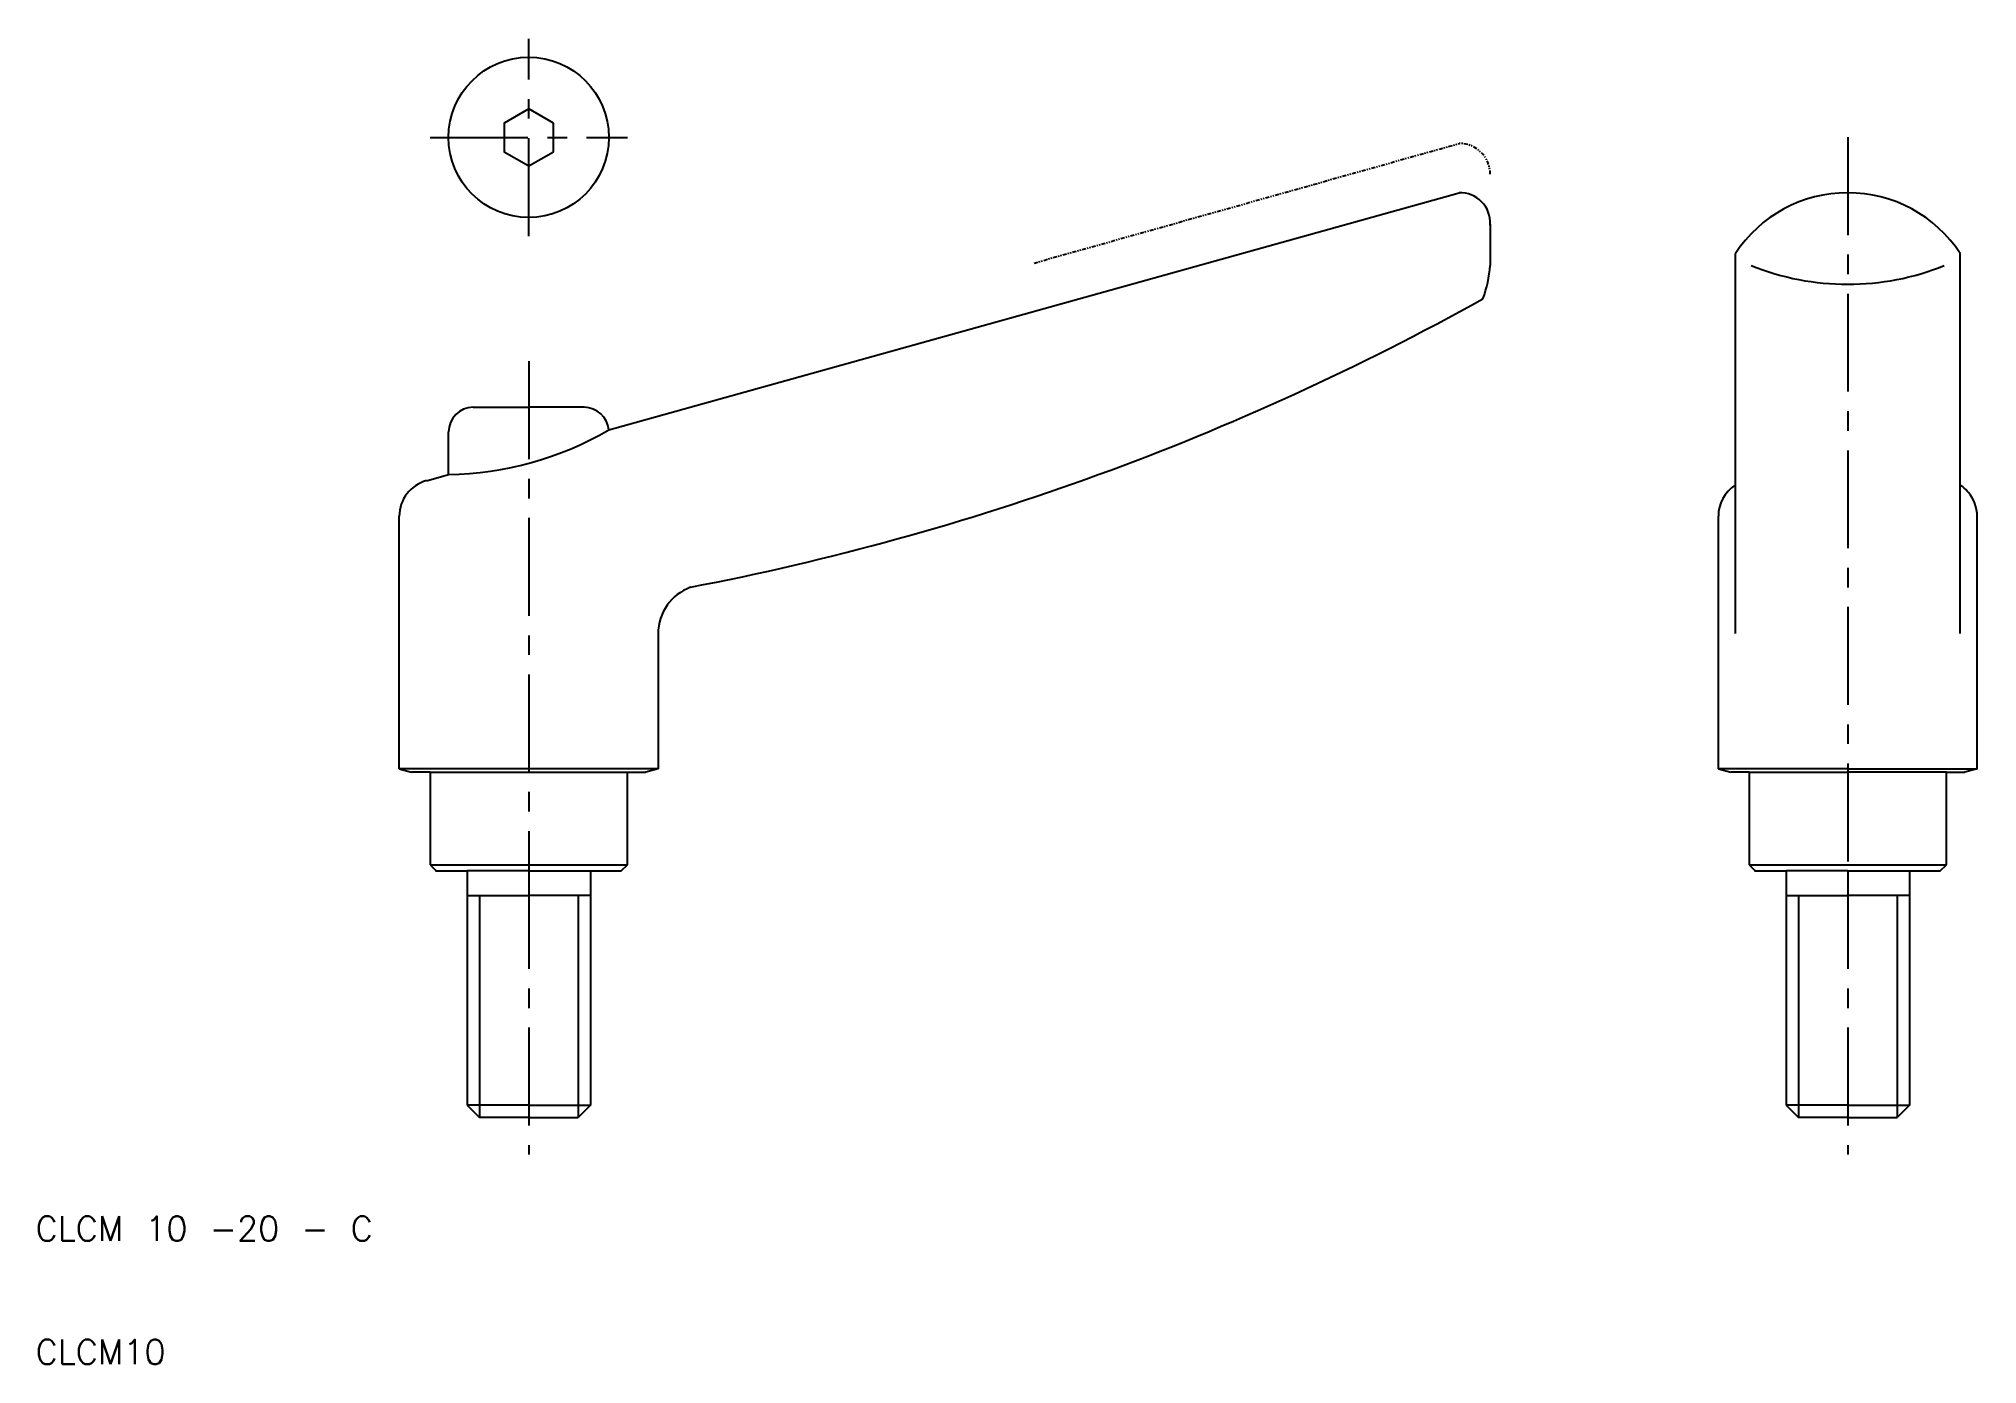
# Model space of a CAD drawing. Extents: x 10 to 168, y 10 to 117.
import ezdxf

# ---------------------------------------------------------------- set-up
doc = ezdxf.new("R2010")
doc.units = 0
doc.header["$LTSCALE"] = 0.25
doc.linetypes.add('CENTER', pattern=[50.8, 31.75, -6.35, 6.35, -6.35])
doc.linetypes.add('PHANTOM', pattern=[2.5, 1.25, -0.25, 0.25, -0.25, 0.25, -0.25])
doc.layers.get('0').update_dxf_attribs({"linetype": 'CONTINUOUS'})
doc.layers.add('CENTER', color=1, linetype='CENTER')
doc.styles.get("Standard").update_dxf_attribs({"font": 'txt.shx', "bigfont": 'extfont.shx'})

msp = doc.modelspace()

# ---------------------------------------------------------------- linework, layer by layer
at = {"color": 3, "linetype": 'PHANTOM'}
for p in [(90.99, 99.3), (125.5, 109)]:
    msp.add_line(p, (125.48, 109), dxfattribs=at)
at = {"color": 7, "linetype": 'CONTINUOUS'}
for p, q in [((56.49, 85.77), (125.48, 105)), ((128, 102.44), (128, 99.11)), ((147.88, 81.28), (147.88, 100.07)), ((166.12, 81.28), (166.12, 100.07)), ((45.5, 87.6), (50, 87.6)), ((54.5, 87.6), (50, 87.6)), ((43.5, 82.15), (43.5, 85.6)), ((41.71, 81.65), (43.5, 82.15)), ((147.88, 69.25), (147.88, 81.28)), ((166.12, 80.88), (166.12, 81.28)), ((166.12, 69.25), (166.12, 80.88)), ((39.5, 58.29), (39.5, 78.76)), ((146.5, 58.29), (146.5, 78.76)), ((167.5, 58.29), (167.5, 78.76)), ((60.5, 69.25), (60.5, 58.29)), ((60.5, 58.29), (39.5, 58.29)), ((39.5, 58.29), (40.5, 58)), ((60.5, 58.29), (59.5, 58)), ((157, 58.29), (146.5, 58.29)), ((146.5, 58.29), (147.5, 58)), ((157, 58.29), (167.5, 58.29)), ((167.5, 58.29), (166.5, 58)), ((42, 58), (40.5, 58)), ((42, 58), (42, 50.5)), ((42, 58), (58, 58)), ((58, 50.5), (58, 58)), ((58, 58), (59.5, 58)), ((149, 58), (147.5, 58)), ((149, 58), (149, 50.5)), ((149, 58), (157, 58)), ((165, 58), (157, 58)), ((165, 50.5), (165, 58)), ((165, 58), (166.5, 58)), ((42, 50.5), (58, 50.5)), ((42, 50.5), (42.5, 50)), ((57.5, 50), (58, 50.5)), ((149, 50.5), (165, 50.5)), ((149, 50.5), (149.5, 50)), ((164.5, 50), (165, 50.5)), ((42.5, 50), (45, 50)), ((50, 50), (45, 50)), ((45, 50), (45, 31)), ((50, 50), (55, 50)), ((55, 50), (55, 31)), ((55, 50), (57.5, 50)), ((149.5, 50), (152, 50)), ((152, 50), (152, 31)), ((157, 50), (152, 50)), ((157, 50), (162, 50)), ((162, 50), (162, 31)), ((162, 50), (164.5, 50)), ((45, 48), (50, 48)), ((55, 48), (50, 48)), ((152, 48), (157, 48)), ((162, 48), (157, 48)), ((50, 31), (45, 31)), ((45, 31), (46, 30)), ((50, 30), (46, 30)), ((50, 31), (55, 31)), ((50, 30), (54, 30)), ((55, 31), (54, 30)), ((157, 31), (152, 31)), ((152, 31), (153, 30)), ((157, 30), (153, 30)), ((157, 31), (162, 31)), ((157, 30), (161, 30)), ((162, 31), (161, 30))]:
    msp.add_line(p, q, dxfattribs=at)
at = {"color": 3, "linetype": 'CONTINUOUS'}
for p, q in [((46, 48), (46, 30)), ((54, 48), (54, 30)), ((153, 48), (153, 30)), ((161, 48), (161, 30))]:
    msp.add_line(p, q, dxfattribs=at)
at = {"color": 7, "linetype": 'CONTINUOUS'}
msp.add_lwpolyline([(52, 110.64), (50, 111.8), (48, 110.64), (48, 108.33), (50, 107.18), (52, 108.33)], close=True, dxfattribs=at)
msp.add_circle((50, 109.49), 6.5, dxfattribs=at)
at = {"color": 3, "linetype": 'PHANTOM'}
msp.add_arc((125.5, 106.5), 2.5, 0, 90, dxfattribs=at)
at = {"color": 7, "linetype": 'CONTINUOUS'}
for centre, radius, start, end in [((125.55, 102.55), 2.45, 357.4066, 91.7636), ((157, 94.09), 10.91, 33.2686, 146.7314), ((118.03, 99.89), 10, 339.5899, 355.513), ((157, 118.55), 20.97, 248.0761, 291.9239), ((22.45, 284.78), 215.64, 280.8753, 299.1247), ((45.5, 85.6), 2, 90, 180), ((54.5, 85.6), 2, 4.9795, 90), ((43.09, 108.74), 26.59, 270.8801, 300.267), ((42.5, 78.76), 3, 105.1729, 180), ((149.5, 78.76), 3, 122.752, 180), ((164.5, 78.76), 3, 52.5927, 57.248), ((164.5, 78.76), 3, 40.0792, 52.5927), ((164.5, 78.76), 3, 0, 40.0792), ((64.5, 69.25), 4, 110, 180)]:
    msp.add_arc(centre, radius, start, end, dxfattribs=at)
for p in [(128, 102.39), (42.5, 50), (42.5, 50), (42.5, 50), (149.5, 50), (149.5, 50), (149.5, 50)]:
    msp.add_point(p, dxfattribs=at)
at = {"layer": 'CENTER', "color": 1, "linetype": 'CENTER'}
for p, q in [((50, 101.49), (50, 117.49)), ((42, 109.49), (58, 109.49)), ((157, 109.51), (157, 50)), ((50, 91.33), (50, 50)), ((50, 50), (50, 27)), ((157, 50), (157, 27))]:
    msp.add_line(p, q, dxfattribs=at)

# ---------------------------------------------------------------- texts
at = {"color": 7, "linetype": 'CONTINUOUS'}
for s, p in [('CLCM 10 -20 - C', (10, 20)), ('CLCM10', (10, 10))]:
    msp.add_text(s, height=2, dxfattribs=at).set_placement(p)

doc.saveas('drawing.dxf')
